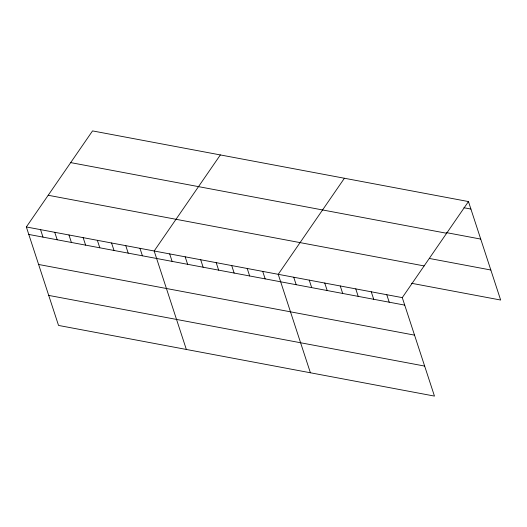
<?xml version="1.0" encoding="UTF-8"?>
<svg xmlns="http://www.w3.org/2000/svg" width="527" height="527" viewBox="0 0 527 527"><rect width="100%" height="100%" fill="white"/><g stroke="black" fill="none" stroke-linecap="round" stroke-linejoin="round"><path stroke-width="0.79" d="M468.463 201.564L402.279 297.63L434.459 396.093L58.537 325.436L26.35 226.966L92.541 130.907L468.463 201.564L500.65 300.034L411.482 283.276M220.352 154.931L154.167 250.99L186.347 349.46M344.408 178.251L278.223 274.31L310.403 372.773M463.938 207.743L470.914 209.054M446.613 232.664L480.723 239.08M70.697 162.606L446.626 233.27M429.584 258.5L490.835 270.008M48.194 195.267L424.116 265.924M26.35 226.966L402.279 297.63M28.794 234.449L404.723 305.113M38.609 264.475L414.538 335.139M48.721 295.41L424.65 366.074M386.772 294.712L389.216 302.202M371.265 291.8L373.709 299.283M355.758 288.882L358.202 296.372M340.251 285.97L342.695 293.453M324.744 283.052L327.188 290.542M309.237 280.14L311.681 287.623M293.73 277.222L296.174 284.712M262.716 271.392L265.16 278.882M247.209 268.48L249.653 275.964M231.702 265.562L234.146 273.052M216.195 262.65L218.639 270.134M200.688 259.732L203.132 267.222M185.181 256.82L187.625 264.304M169.674 253.902L172.118 261.392M139.965 248.322L142.409 255.806M125.762 245.648L128.206 253.138M111.559 242.98L114.01 250.47M97.357 240.312L99.807 247.795M83.154 237.644L85.605 245.127M68.958 234.976L71.402 242.46M54.755 232.302L57.199 239.792M40.553 229.634L42.997 237.124"/></g></svg>
